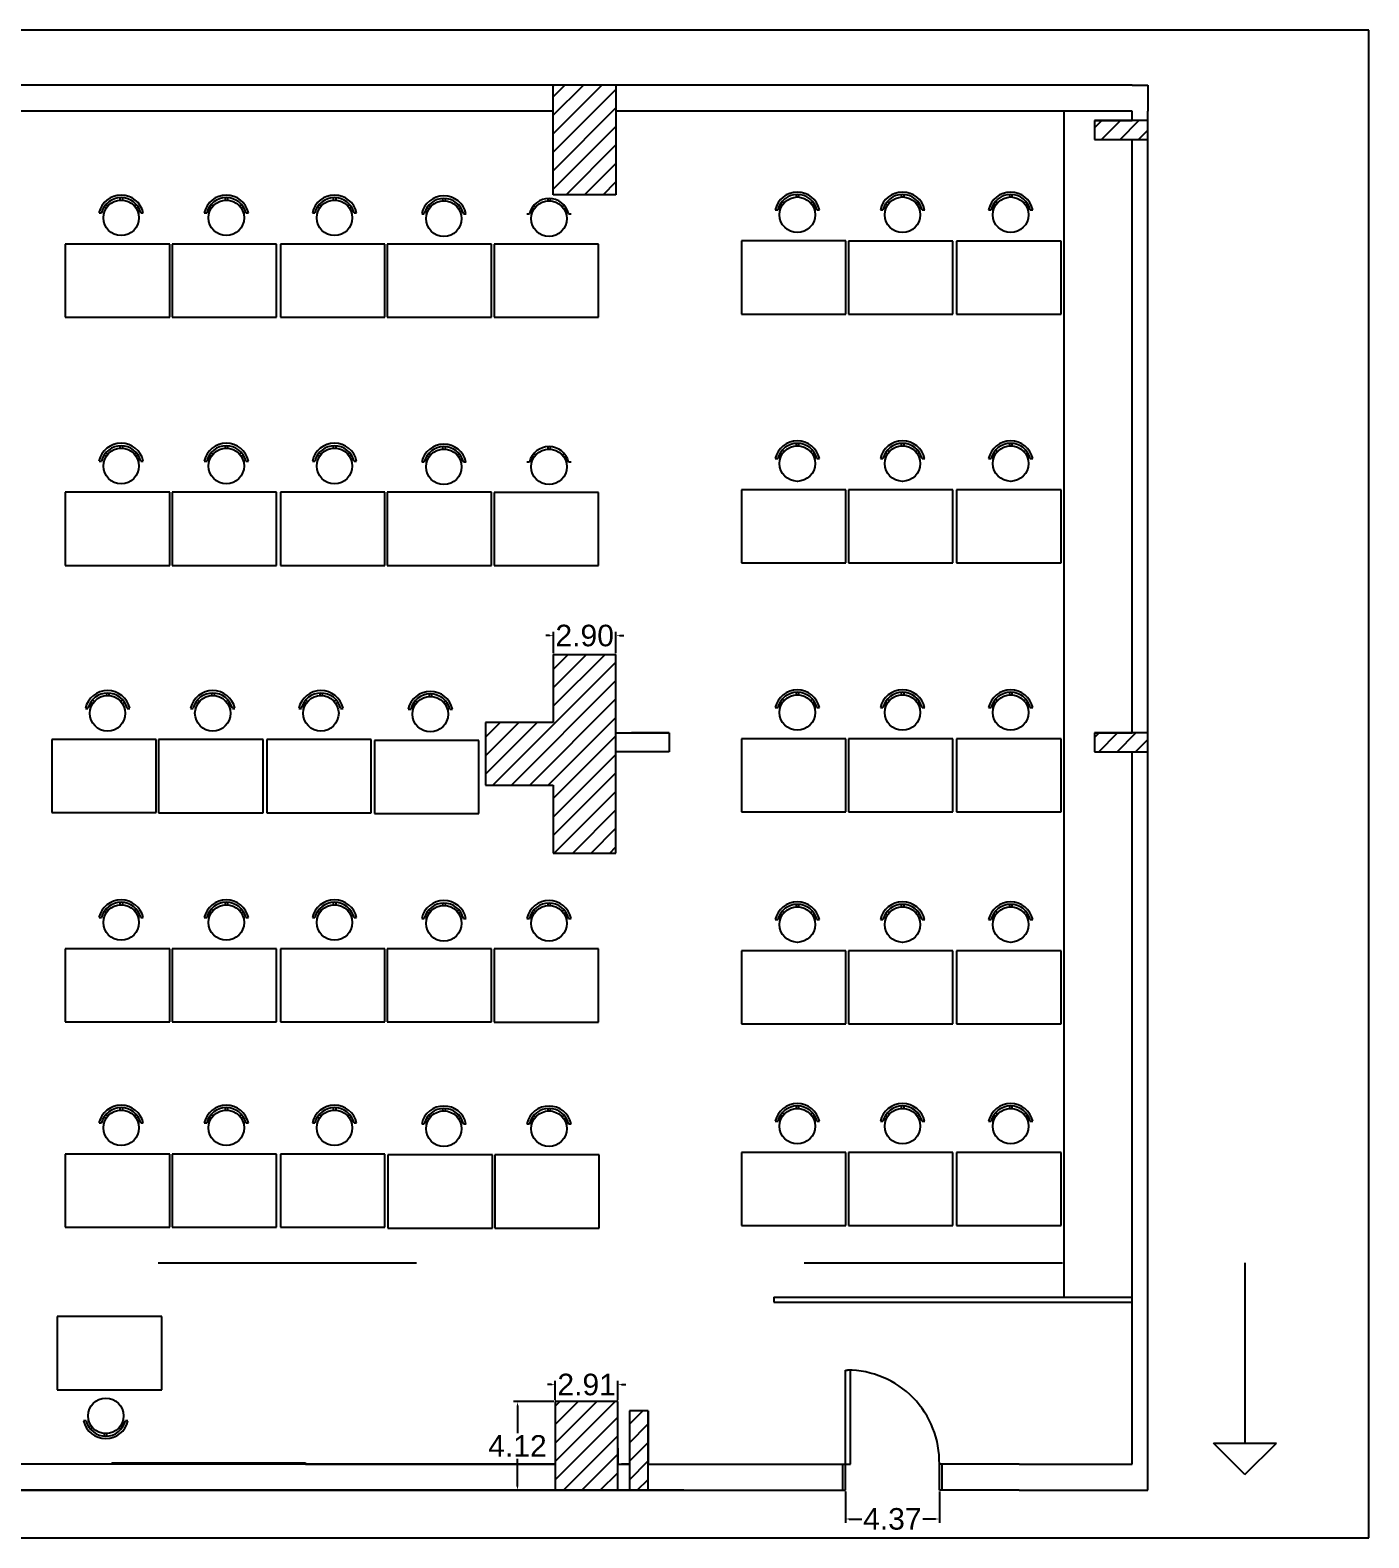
# Model space of a CAD drawing. Header units: inches. Extents: x -3799 to 177, y -208 to 0.
# Drawn here: x -3311.4 to -3249.2, y -207.5 to -137.5 of the extents above; entities that cross this region are included whole.
import ezdxf

# ---------------------------------------------------------------- set-up
doc = ezdxf.new("R2010")
doc.units = ezdxf.units.IN
doc.header["$MEASUREMENT"] = 0
doc.linetypes.add('ACAD_ISO03W100', pattern=[30, 12, -18])
doc.styles.get("Standard").update_dxf_attribs({"font": 'arial.ttf'})
doc.dimstyles.get("Standard").update_dxf_attribs({"dimtxt": 1, "dimasz": 0.18, "dimexe": 0.18, "dimexo": 0.0625, "dimgap": 0.09, "dimtad": 0, "dimtih": 1, "dimtoh": 1, "dimdec": 4, "dimzin": 0, "dimdsep": 46, "dimtxsty": 'Standard', "dimcen": 0.09, "dimadec": 0, "dimazin": 0, "dimtfac": 1, "dimtdec": 4, "dimtofl": 0, "dimtmove": 0, "dimatfit": 3, "dimfxl": 1, "dimtolj": 1, "dimtzin": 0, "dimarcsym": 0})

# ---------------------------------------------------------------- blocks, each defined once
blk = doc.blocks.new('*D16')
at = {"color": 0, "lineweight": -2, "transparency": 16777216}
for p, q in [((-3287.298, -165.595), (-3287.478, -165.595)), ((-3287.118, -166.407), (-3287.118, -165.415)), ((-3284.214, -166.407), (-3284.214, -165.415)), ((-3284.034, -165.595), (-3283.854, -165.595))]:
    blk.add_line(p, q, dxfattribs=at)
at = {"color": 0, "transparency": 16777216}
for points in [[(-3287.298, -165.565), (-3287.298, -165.625), (-3287.118, -165.595)], [(-3284.034, -165.565), (-3284.034, -165.625), (-3284.214, -165.595)]]:
    blk.add_solid(points, dxfattribs=at)
at = {"layer": 'Defpoints', "color": 0, "transparency": 16777216}
for p in [(-3284.214, -165.595), (-3287.118, -166.47), (-3284.214, -166.47)]:
    blk.add_point(p, dxfattribs=at)
at = {"color": 0, "lineweight": 25, "transparency": 16777216, "insert": (-3285.666, -165.595), "char_height": 1, "attachment_point": 5}
blk.add_mtext('\\A1;2.90', dxfattribs=at)
blk = doc.blocks.new('*D19')
at = {"color": 0, "lineweight": -2, "transparency": 16777216}
for p, q in [((-3287.03, -201.09), (-3287.03, -200.189)), ((-3284.12, -201.09), (-3284.12, -200.189)), ((-3287.21, -200.369), (-3287.39, -200.369)), ((-3283.94, -200.369), (-3283.76, -200.369))]:
    blk.add_line(p, q, dxfattribs=at)
at = {"color": 0, "transparency": 16777216}
for points in [[(-3287.21, -200.339), (-3287.21, -200.399), (-3287.03, -200.369)], [(-3283.94, -200.339), (-3283.94, -200.399), (-3284.12, -200.369)]]:
    blk.add_solid(points, dxfattribs=at)
at = {"layer": 'Defpoints', "color": 0, "transparency": 16777216}
for p in [(-3284.12, -200.369), (-3287.03, -201.153), (-3284.12, -201.153)]:
    blk.add_point(p, dxfattribs=at)
at = {"color": 0, "lineweight": 25, "transparency": 16777216, "insert": (-3285.575, -200.369), "char_height": 1, "attachment_point": 5}
blk.add_mtext('\\A1;2.91', dxfattribs=at)
blk = doc.blocks.new('*D20')
at = {"color": 0, "lineweight": -2, "transparency": 16777216}
for p, q in [((-3287.093, -201.153), (-3288.969, -201.153)), ((-3288.789, -201.333), (-3288.789, -202.622)), ((-3288.789, -205.096), (-3288.789, -203.806)), ((-3287.093, -205.276), (-3288.969, -205.276))]:
    blk.add_line(p, q, dxfattribs=at)
at = {"color": 0, "transparency": 16777216}
for points in [[(-3288.819, -201.333), (-3288.759, -201.333), (-3288.789, -201.153)], [(-3288.819, -205.096), (-3288.759, -205.096), (-3288.789, -205.276)]]:
    blk.add_solid(points, dxfattribs=at)
at = {"layer": 'Defpoints', "color": 0, "transparency": 16777216}
for p in [(-3287.03, -201.153), (-3288.789, -205.276), (-3287.03, -205.276)]:
    blk.add_point(p, dxfattribs=at)
at = {"color": 0, "lineweight": 25, "transparency": 16777216, "insert": (-3288.789, -203.214), "char_height": 1, "attachment_point": 5}
blk.add_mtext('\\A1;4.12', dxfattribs=at)
blk = doc.blocks.new('*D21')
at = {"color": 0, "lineweight": -2, "transparency": 16777216}
for p, q in [((-3273.561, -205.338), (-3273.561, -206.788)), ((-3269.195, -205.338), (-3269.195, -206.788)), ((-3273.381, -206.608), (-3272.787, -206.608)), ((-3269.375, -206.608), (-3269.969, -206.608))]:
    blk.add_line(p, q, dxfattribs=at)
at = {"color": 0, "transparency": 16777216}
for points in [[(-3273.381, -206.578), (-3273.381, -206.638), (-3273.561, -206.608)], [(-3269.375, -206.578), (-3269.375, -206.638), (-3269.195, -206.608)]]:
    blk.add_solid(points, dxfattribs=at)
at = {"layer": 'Defpoints', "color": 0, "transparency": 16777216}
for p in [(-3273.561, -205.276), (-3269.195, -205.276), (-3269.195, -206.608)]:
    blk.add_point(p, dxfattribs=at)
at = {"color": 0, "lineweight": 25, "transparency": 16777216, "insert": (-3271.378, -206.608), "char_height": 1, "attachment_point": 5}
blk.add_mtext('\\A1;4.37', dxfattribs=at)

msp = doc.modelspace()

# ---------------------------------------------------------------- hatches: boundary and pattern name
at = {"lineweight": 25}
h = msp.add_hatch(dxfattribs=at)
h.set_pattern_fill('ANSI31', color=256, scale=4.850746)
h.set_pattern_definition([(45, (-8472.2488, -2460.79624), (-0.42874945, 0.42874945), [])])
h.paths.add_polyline_path([(-3284.21429, -166.46995), (-3287.1176, -166.46995), (-3287.12474, -166.4771), (-3287.12474, -169.62294), (-3290.27058, -169.62294), (-3290.27773, -169.63008), (-3290.27773, -172.53339), (-3287.12474, -172.53339), (-3287.12474, -175.68637), (-3284.21429, -175.68637)])
h.paths.add_polyline_path([(-3284.21429, -140.03339), (-3287.1025, -140.03339), (-3287.12474, -140.05563), (-3287.12474, -145.12667), (-3284.24658, -145.12667), (-3284.21429, -145.09438)])
h.paths.add_polyline_path([(-3326.94203, -140.03339), (-3330.09502, -140.03339), (-3331.29311, -140.03339), (-3331.3077, -140.04798), (-3331.3077, -142.11921), (-3326.94203, -142.11921)])
h.paths.add_polyline_path([(-3326.94203, -168.84682), (-3330.09502, -168.84682), (-3331.3077, -168.84682), (-3331.3077, -171.9998), (-3326.94203, -171.9998)])
h.paths.add_polyline_path([(-3326.94203, -201.15279), (-3331.3077, -201.15279), (-3331.3077, -205.27592), (-3326.9486, -205.27592), (-3326.94203, -205.26936)])
h.paths.add_polyline_path([(-3284.11979, -201.15279), (-3287.03024, -201.15279), (-3287.03024, -205.27592), (-3284.11979, -205.27592)])
h.paths.add_polyline_path([(-3259.51666, -141.67996), (-3261.99054, -141.67996), (-3261.99054, -142.55309), (-3259.51666, -142.55309)])
h.paths.add_polyline_path([(-3259.51666, -170.10801), (-3261.99054, -170.10801), (-3261.99054, -170.98115), (-3259.51666, -170.98115)])
h.paths.add_polyline_path([(-3282.71432, -201.58936), (-3283.58745, -201.58936), (-3283.58745, -205.27592), (-3282.71432, -205.27592)])

# ---------------------------------------------------------------- linework, layer by layer
for p, q in [((-3249.24718, -137.48206), (-3349.24718, -137.48206)), ((-3249.24718, -207.48206), (-3249.24718, -137.48206)), ((-3349.24718, -207.48206), (-3249.24718, -207.48206))]:
    msp.add_line(p, q)
for p, q in [((-3260.24427, -140.03339), (-3320.00546, -140.03339)), ((-3287.12474, -145.12667), (-3287.12474, -140.03339)), ((-3287.12474, -140.05563), (-3287.1025, -140.03339)), ((-3284.21429, -140.03339), (-3284.21429, -145.12667)), ((-3260.24427, -140.03339), (-3259.51666, -140.03339)), ((-3259.51666, -140.03339), (-3259.51666, -141.24607)), ((-3287.12474, -141.24607), (-3320.00546, -141.24607)), ((-3260.24427, -141.24607), (-3284.21429, -141.24607)), ((-3263.39726, -196.30204), (-3263.39726, -141.24607)), ((-3260.24427, -141.67996), (-3260.24427, -141.24607)), ((-3259.51666, -204.06324), (-3259.51666, -141.24607)), ((-3261.99054, -141.67996), (-3260.24427, -141.67996)), ((-3259.51666, -141.67996), (-3261.99054, -141.67996)), ((-3261.99054, -141.67996), (-3261.99054, -142.55309)), ((-3261.99054, -142.55309), (-3259.51666, -142.55309)), ((-3260.24427, -170.10801), (-3260.24427, -142.55309)), ((-3307.91402, -145.57889), (-3307.80996, -145.64913)), ((-3307.25125, -145.25777), (-3307.25125, -145.37262)), ((-3307.1364, -145.25777), (-3307.1364, -145.37262)), ((-3306.47482, -145.58117), (-3306.57769, -145.64913)), ((-3303.02951, -145.57889), (-3302.92545, -145.64913)), ((-3302.36674, -145.25777), (-3302.36674, -145.37262)), ((-3302.25189, -145.25777), (-3302.25189, -145.37262)), ((-3301.59031, -145.58117), (-3301.69317, -145.64913)), ((-3298.00544, -145.57889), (-3297.90138, -145.64913)), ((-3297.34267, -145.25777), (-3297.34267, -145.37262)), ((-3297.22782, -145.25777), (-3297.22782, -145.37262)), ((-3296.56624, -145.58117), (-3296.6691, -145.64913)), ((-3292.26348, -145.29637), (-3292.26348, -145.41122)), ((-3292.14863, -145.29637), (-3292.14863, -145.41122)), ((-3287.37897, -145.29637), (-3287.37897, -145.41122)), ((-3287.26412, -145.29637), (-3287.26412, -145.41122)), ((-3284.21429, -145.12667), (-3287.12474, -145.12667)), ((-3284.24658, -145.12667), (-3284.21429, -145.09438)), ((-3276.57256, -145.53282), (-3276.47674, -145.59614)), ((-3276.50925, -145.437), (-3276.40519, -145.50725)), ((-3275.84647, -145.11589), (-3275.84647, -145.23074)), ((-3275.73162, -145.11589), (-3275.73162, -145.23074)), ((-3275.07004, -145.43928), (-3275.17291, -145.50725)), ((-3275.00673, -145.5351), (-3275.10255, -145.59842)), ((-3271.68805, -145.53282), (-3271.59223, -145.59614)), ((-3271.62474, -145.437), (-3271.52068, -145.50725)), ((-3270.96196, -145.11589), (-3270.96196, -145.23074)), ((-3270.84711, -145.11589), (-3270.84711, -145.23074)), ((-3270.18553, -145.43928), (-3270.2884, -145.50725)), ((-3270.12222, -145.5351), (-3270.21804, -145.59842)), ((-3266.66398, -145.53282), (-3266.56816, -145.59614)), ((-3266.60067, -145.437), (-3266.4966, -145.50725)), ((-3265.93789, -145.11589), (-3265.93789, -145.23074)), ((-3265.82304, -145.11589), (-3265.82304, -145.23074)), ((-3265.16146, -145.43928), (-3265.26433, -145.50725)), ((-3265.09815, -145.5351), (-3265.19397, -145.59842)), ((-3308.22236, -145.96517), (-3308.10425, -145.96517)), ((-3307.97734, -145.67471), (-3307.88151, -145.73802)), ((-3306.41151, -145.67699), (-3306.50733, -145.7403)), ((-3306.2834, -145.96517), (-3306.16529, -145.96517)), ((-3303.33785, -145.96517), (-3303.21974, -145.96517)), ((-3303.09283, -145.67471), (-3302.997, -145.73802)), ((-3301.527, -145.67699), (-3301.62282, -145.7403)), ((-3301.39889, -145.96517), (-3301.28078, -145.96517)), ((-3298.31378, -145.96517), (-3298.19567, -145.96517)), ((-3298.06876, -145.67471), (-3297.97293, -145.73802)), ((-3296.50293, -145.67699), (-3296.59875, -145.7403)), ((-3296.37482, -145.96517), (-3296.25671, -145.96517)), ((-3293.23459, -146.00377), (-3293.11648, -146.00377)), ((-3292.98957, -145.71331), (-3292.89375, -145.77662)), ((-3292.92626, -145.61749), (-3292.82219, -145.68773)), ((-3291.48705, -145.61977), (-3291.58992, -145.68773)), ((-3291.42374, -145.71559), (-3291.51956, -145.7789)), ((-3291.29563, -146.00377), (-3291.17752, -146.00377)), ((-3288.35008, -146.00377), (-3288.23197, -146.00377)), ((-3288.10506, -145.71331), (-3288.00924, -145.77662)), ((-3288.04175, -145.61749), (-3287.93768, -145.68773)), ((-3286.60254, -145.61977), (-3286.70541, -145.68773)), ((-3286.53923, -145.71559), (-3286.63505, -145.7789)), ((-3286.41112, -146.00377), (-3286.29301, -146.00377)), ((-3276.81758, -145.82328), (-3276.69947, -145.82328)), ((-3274.87862, -145.82328), (-3274.76051, -145.82328)), ((-3271.93307, -145.82328), (-3271.81496, -145.82328)), ((-3269.99411, -145.82328), (-3269.876, -145.82328)), ((-3266.909, -145.82328), (-3266.79089, -145.82328)), ((-3264.97004, -145.82328), (-3264.85193, -145.82328)), ((-3309.79091, -147.41172), (-3309.79091, -150.80724)), ((-3304.94017, -147.41172), (-3309.79091, -147.41172)), ((-3304.94017, -150.80724), (-3304.94017, -147.41172)), ((-3304.82538, -147.41491), (-3304.82538, -150.81043)), ((-3299.97464, -147.41491), (-3304.82538, -147.41491)), ((-3299.97464, -150.81043), (-3299.97464, -147.41491)), ((-3299.79949, -147.41491), (-3299.79949, -150.81043)), ((-3294.94874, -147.41491), (-3299.79949, -147.41491)), ((-3294.94874, -150.81043), (-3294.94874, -147.41491)), ((-3294.83856, -147.41491), (-3294.83856, -150.81043)), ((-3289.98781, -147.41491), (-3294.83856, -147.41491)), ((-3289.98781, -150.81043), (-3289.98781, -147.41491)), ((-3289.87303, -147.41809), (-3289.87303, -150.81362)), ((-3285.02228, -147.41809), (-3289.87303, -147.41809)), ((-3285.02228, -150.81362), (-3285.02228, -147.41809)), ((-3278.38614, -147.26983), (-3278.38614, -150.66536)), ((-3273.53539, -147.26983), (-3278.38614, -147.26983)), ((-3273.53539, -150.66536), (-3273.53539, -147.26983)), ((-3273.42061, -147.27302), (-3273.42061, -150.66854)), ((-3268.56986, -147.27302), (-3273.42061, -147.27302)), ((-3268.56986, -150.66854), (-3268.56986, -147.27302)), ((-3268.39471, -147.27302), (-3268.39471, -150.66854)), ((-3263.54397, -147.27302), (-3268.39471, -147.27302)), ((-3263.54397, -150.66854), (-3263.54397, -147.27302)), ((-3309.79091, -150.80724), (-3304.94017, -150.80724)), ((-3304.82538, -150.81043), (-3299.97464, -150.81043)), ((-3299.79949, -150.81043), (-3294.94874, -150.81043)), ((-3294.83856, -150.81043), (-3289.98781, -150.81043)), ((-3289.87303, -150.81362), (-3285.02228, -150.81362)), ((-3278.38614, -150.66536), (-3273.53539, -150.66536)), ((-3273.42061, -150.66854), (-3268.56986, -150.66854)), ((-3268.39471, -150.66854), (-3263.54397, -150.66854)), ((-3307.25125, -156.78117), (-3307.25125, -156.89602)), ((-3307.1364, -156.78117), (-3307.1364, -156.89602)), ((-3302.36674, -156.78117), (-3302.36674, -156.89602)), ((-3302.25189, -156.78117), (-3302.25189, -156.89602)), ((-3297.34267, -156.78117), (-3297.34267, -156.89602)), ((-3297.22782, -156.78117), (-3297.22782, -156.89602)), ((-3275.84647, -156.66845), (-3275.84647, -156.7833)), ((-3275.73162, -156.66845), (-3275.73162, -156.7833)), ((-3270.96196, -156.66845), (-3270.96196, -156.7833)), ((-3270.84711, -156.66845), (-3270.84711, -156.7833)), ((-3265.93789, -156.66845), (-3265.93789, -156.7833)), ((-3265.82304, -156.66845), (-3265.82304, -156.7833)), ((-3308.22236, -157.48856), (-3308.10425, -157.48856)), ((-3307.97734, -157.1981), (-3307.88151, -157.26142)), ((-3307.91402, -157.10228), (-3307.80996, -157.17253)), ((-3306.47482, -157.10456), (-3306.57769, -157.17253)), ((-3306.41151, -157.20038), (-3306.50733, -157.2637)), ((-3306.2834, -157.48856), (-3306.16529, -157.48856)), ((-3303.33785, -157.48856), (-3303.21974, -157.48856)), ((-3303.09283, -157.1981), (-3302.997, -157.26142)), ((-3303.02951, -157.10228), (-3302.92545, -157.17253)), ((-3301.59031, -157.10456), (-3301.69317, -157.17253)), ((-3301.527, -157.20038), (-3301.62282, -157.2637)), ((-3301.39889, -157.48856), (-3301.28078, -157.48856)), ((-3298.31378, -157.48856), (-3298.19567, -157.48856)), ((-3298.06876, -157.1981), (-3297.97293, -157.26142)), ((-3298.00544, -157.10228), (-3297.90138, -157.17253)), ((-3296.56624, -157.10456), (-3296.6691, -157.17253)), ((-3296.50293, -157.20038), (-3296.59875, -157.2637)), ((-3296.37482, -157.48856), (-3296.25671, -157.48856)), ((-3292.98957, -157.2367), (-3292.89375, -157.30001)), ((-3292.92626, -157.14088), (-3292.82219, -157.21113)), ((-3292.26348, -156.81976), (-3292.26348, -156.93461)), ((-3292.14863, -156.81976), (-3292.14863, -156.93461)), ((-3291.48705, -157.14316), (-3291.58992, -157.21113)), ((-3291.42374, -157.23898), (-3291.51956, -157.3023)), ((-3288.10506, -157.2367), (-3288.00924, -157.30001)), ((-3288.04175, -157.14088), (-3287.93768, -157.21113)), ((-3287.37897, -156.81976), (-3287.37897, -156.93461)), ((-3287.26412, -156.81976), (-3287.26412, -156.93461)), ((-3286.60254, -157.14316), (-3286.70541, -157.21113)), ((-3286.53923, -157.23898), (-3286.63505, -157.3023)), ((-3276.81758, -157.37584), (-3276.69947, -157.37584)), ((-3276.57256, -157.08539), (-3276.47674, -157.1487)), ((-3276.50925, -156.98956), (-3276.40519, -157.05981)), ((-3275.07004, -156.99184), (-3275.17291, -157.05981)), ((-3275.00673, -157.08767), (-3275.10255, -157.15098)), ((-3274.87862, -157.37584), (-3274.76051, -157.37584)), ((-3271.93307, -157.37584), (-3271.81496, -157.37584)), ((-3271.68805, -157.08539), (-3271.59223, -157.1487)), ((-3271.62474, -156.98956), (-3271.52068, -157.05981)), ((-3270.18553, -156.99184), (-3270.2884, -157.05981)), ((-3270.12222, -157.08767), (-3270.21804, -157.15098)), ((-3269.99411, -157.37584), (-3269.876, -157.37584)), ((-3266.909, -157.37584), (-3266.79089, -157.37584)), ((-3266.66398, -157.08539), (-3266.56816, -157.1487)), ((-3266.60067, -156.98956), (-3266.4966, -157.05981)), ((-3265.16146, -156.99184), (-3265.26433, -157.05981)), ((-3265.09815, -157.08767), (-3265.19397, -157.15098)), ((-3264.97004, -157.37584), (-3264.85193, -157.37584)), ((-3293.23459, -157.52716), (-3293.11648, -157.52716)), ((-3291.29563, -157.52716), (-3291.17752, -157.52716)), ((-3288.35008, -157.52716), (-3288.23197, -157.52716)), ((-3286.41112, -157.52716), (-3286.29301, -157.52716)), ((-3278.38614, -158.8224), (-3278.38614, -162.21792)), ((-3273.53539, -158.8224), (-3278.38614, -158.8224)), ((-3273.53539, -162.21792), (-3273.53539, -158.8224)), ((-3273.42061, -158.82558), (-3273.42061, -162.22111)), ((-3268.56986, -158.82558), (-3273.42061, -158.82558)), ((-3268.56986, -162.22111), (-3268.56986, -158.82558)), ((-3268.39471, -158.82558), (-3268.39471, -162.22111)), ((-3263.54397, -158.82558), (-3268.39471, -158.82558)), ((-3263.54397, -162.22111), (-3263.54397, -158.82558)), ((-3309.79091, -158.93511), (-3309.79091, -162.33064)), ((-3304.94017, -158.93511), (-3309.79091, -158.93511)), ((-3304.94017, -162.33064), (-3304.94017, -158.93511)), ((-3304.82538, -158.9383), (-3304.82538, -162.33382)), ((-3299.97464, -158.9383), (-3304.82538, -158.9383)), ((-3299.97464, -162.33382), (-3299.97464, -158.9383)), ((-3299.79949, -158.9383), (-3299.79949, -162.33382)), ((-3294.94874, -158.9383), (-3299.79949, -158.9383)), ((-3294.94874, -162.33382), (-3294.94874, -158.9383)), ((-3294.83856, -158.9383), (-3294.83856, -162.33382)), ((-3289.98781, -158.9383), (-3294.83856, -158.9383)), ((-3289.98781, -162.33382), (-3289.98781, -158.9383)), ((-3289.87303, -158.94149), (-3289.87303, -162.33701)), ((-3285.02228, -158.94149), (-3289.87303, -158.94149)), ((-3285.02228, -162.33701), (-3285.02228, -158.94149)), ((-3309.79091, -162.33064), (-3304.94017, -162.33064)), ((-3304.82538, -162.33382), (-3299.97464, -162.33382)), ((-3299.79949, -162.33382), (-3294.94874, -162.33382)), ((-3294.83856, -162.33382), (-3289.98781, -162.33382)), ((-3289.87303, -162.33701), (-3285.02228, -162.33701)), ((-3278.38614, -162.21792), (-3273.53539, -162.21792)), ((-3273.42061, -162.22111), (-3268.56986, -162.22111)), ((-3268.39471, -162.22111), (-3263.54397, -162.22111)), ((-3287.12474, -166.46995), (-3284.21429, -166.46995)), ((-3287.12474, -166.46995), (-3287.12474, -169.62294)), ((-3287.12474, -166.4771), (-3287.1176, -166.46995)), ((-3284.21429, -175.68637), (-3284.21429, -166.46995)), ((-3308.60707, -168.67935), (-3308.51125, -168.74266)), ((-3308.54376, -168.58352), (-3308.4397, -168.65377)), ((-3307.88099, -168.26241), (-3307.88099, -168.37726)), ((-3307.76614, -168.26241), (-3307.76614, -168.37726)), ((-3307.10456, -168.58581), (-3307.20742, -168.65377)), ((-3307.04125, -168.68163), (-3307.13707, -168.74494)), ((-3303.72256, -168.67935), (-3303.62674, -168.74266)), ((-3303.65925, -168.58352), (-3303.55519, -168.65377)), ((-3302.99648, -168.26241), (-3302.99648, -168.37726)), ((-3302.88163, -168.26241), (-3302.88163, -168.37726)), ((-3302.22005, -168.58581), (-3302.32291, -168.65377)), ((-3302.15674, -168.68163), (-3302.25256, -168.74494)), ((-3298.69849, -168.67935), (-3298.60267, -168.74266)), ((-3298.63518, -168.58352), (-3298.53112, -168.65377)), ((-3297.97241, -168.26241), (-3297.97241, -168.37726)), ((-3297.85756, -168.26241), (-3297.85756, -168.37726)), ((-3297.19598, -168.58581), (-3297.29884, -168.65377)), ((-3297.13266, -168.68163), (-3297.22849, -168.74494)), ((-3293.55599, -168.62212), (-3293.45193, -168.69237)), ((-3292.89322, -168.30101), (-3292.89322, -168.41586)), ((-3292.77837, -168.30101), (-3292.77837, -168.41586)), ((-3292.11679, -168.6244), (-3292.21966, -168.69237)), ((-3276.57256, -168.64495), (-3276.47674, -168.70827)), ((-3276.50925, -168.54913), (-3276.40519, -168.61938)), ((-3275.84647, -168.22802), (-3275.84647, -168.34287)), ((-3275.73162, -168.22802), (-3275.73162, -168.34287)), ((-3275.07004, -168.55141), (-3275.17291, -168.61938)), ((-3275.00673, -168.64724), (-3275.10255, -168.71055)), ((-3271.68805, -168.64495), (-3271.59223, -168.70827)), ((-3271.62474, -168.54913), (-3271.52068, -168.61938)), ((-3270.96196, -168.22802), (-3270.96196, -168.34287)), ((-3270.84711, -168.22802), (-3270.84711, -168.34287)), ((-3270.18553, -168.55141), (-3270.2884, -168.61938)), ((-3270.12222, -168.64724), (-3270.21804, -168.71055)), ((-3266.66398, -168.64495), (-3266.56816, -168.70827)), ((-3266.60067, -168.54913), (-3266.4966, -168.61938)), ((-3265.93789, -168.22802), (-3265.93789, -168.34287)), ((-3265.82304, -168.22802), (-3265.82304, -168.34287)), ((-3265.16146, -168.55141), (-3265.26433, -168.61938)), ((-3265.09815, -168.64724), (-3265.19397, -168.71055)), ((-3308.8521, -168.96981), (-3308.73399, -168.96981)), ((-3306.91314, -168.96981), (-3306.79503, -168.96981)), ((-3303.96759, -168.96981), (-3303.84948, -168.96981)), ((-3302.02863, -168.96981), (-3301.91052, -168.96981)), ((-3298.94351, -168.96981), (-3298.82541, -168.96981)), ((-3297.00455, -168.96981), (-3296.88645, -168.96981)), ((-3293.86433, -169.0084), (-3293.74622, -169.0084)), ((-3293.61931, -168.71794), (-3293.52348, -168.78126)), ((-3292.05348, -168.72023), (-3292.1493, -168.78354)), ((-3291.92537, -169.0084), (-3291.80726, -169.0084)), ((-3276.81758, -168.93541), (-3276.69947, -168.93541)), ((-3274.87862, -168.93541), (-3274.76051, -168.93541)), ((-3271.93307, -168.93541), (-3271.81496, -168.93541)), ((-3269.99411, -168.93541), (-3269.876, -168.93541)), ((-3266.909, -168.93541), (-3266.79089, -168.93541)), ((-3264.97004, -168.93541), (-3264.85193, -168.93541)), ((-3287.12474, -169.62294), (-3290.27773, -169.62294)), ((-3290.27773, -169.62294), (-3290.27773, -172.53339)), ((-3290.27773, -169.63008), (-3290.27058, -169.62294)), ((-3310.42065, -170.41636), (-3310.42065, -173.81188)), ((-3305.56991, -170.41636), (-3310.42065, -170.41636)), ((-3305.56991, -173.81188), (-3305.56991, -170.41636)), ((-3305.45512, -170.41954), (-3305.45512, -173.81507)), ((-3300.60437, -170.41954), (-3305.45512, -170.41954)), ((-3300.60437, -173.81507), (-3300.60437, -170.41954)), ((-3300.42923, -170.41954), (-3300.42923, -173.81507)), ((-3295.57848, -170.41954), (-3300.42923, -170.41954)), ((-3295.57848, -173.81507), (-3295.57848, -170.41954)), ((-3295.43288, -170.45496), (-3295.43288, -173.85048)), ((-3290.58214, -170.45496), (-3295.43288, -170.45496)), ((-3290.58214, -173.85048), (-3290.58214, -170.45496)), ((-3284.21429, -170.10801), (-3281.74041, -170.10801)), ((-3281.74041, -170.10801), (-3283.48668, -170.10801)), ((-3281.74041, -170.10801), (-3281.74041, -170.98115)), ((-3278.38614, -170.38197), (-3278.38614, -173.77749)), ((-3273.53539, -170.38197), (-3278.38614, -170.38197)), ((-3273.53539, -173.77749), (-3273.53539, -170.38197)), ((-3273.42061, -170.38515), (-3273.42061, -173.78067)), ((-3268.56986, -170.38515), (-3273.42061, -170.38515)), ((-3268.56986, -173.78067), (-3268.56986, -170.38515)), ((-3268.39471, -170.38515), (-3268.39471, -173.78067)), ((-3263.54397, -170.38515), (-3268.39471, -170.38515)), ((-3263.54397, -173.78067), (-3263.54397, -170.38515)), ((-3261.99054, -170.10801), (-3260.24427, -170.10801)), ((-3259.51666, -170.10801), (-3261.99054, -170.10801)), ((-3261.99054, -170.10801), (-3261.99054, -170.98115)), ((-3281.74041, -170.98115), (-3284.21429, -170.98115)), ((-3261.99054, -170.98115), (-3259.51666, -170.98115)), ((-3260.24427, -204.06324), (-3260.24427, -170.98115)), ((-3290.27773, -172.53339), (-3287.12474, -172.53339)), ((-3287.12474, -172.53339), (-3287.12474, -175.68637)), ((-3310.42065, -173.81188), (-3305.56991, -173.81188)), ((-3305.45512, -173.81507), (-3300.60437, -173.81507)), ((-3300.42923, -173.81507), (-3295.57848, -173.81507)), ((-3295.43288, -173.85048), (-3290.58214, -173.85048)), ((-3278.38614, -173.77749), (-3273.53539, -173.77749)), ((-3273.42061, -173.78067), (-3268.56986, -173.78067)), ((-3268.39471, -173.78067), (-3263.54397, -173.78067)), ((-3287.12474, -175.68637), (-3284.21429, -175.68637)), ((-3307.97734, -178.39325), (-3307.88151, -178.45657)), ((-3307.91402, -178.29743), (-3307.80996, -178.36768)), ((-3307.25125, -177.97632), (-3307.25125, -178.09117)), ((-3307.1364, -177.97632), (-3307.1364, -178.09117)), ((-3306.47482, -178.29971), (-3306.57769, -178.36768)), ((-3306.41151, -178.39554), (-3306.50733, -178.45885)), ((-3303.09283, -178.39325), (-3302.997, -178.45657)), ((-3303.02951, -178.29743), (-3302.92545, -178.36768)), ((-3302.36674, -177.97632), (-3302.36674, -178.09117)), ((-3302.25189, -177.97632), (-3302.25189, -178.09117)), ((-3301.59031, -178.29971), (-3301.69317, -178.36768)), ((-3301.527, -178.39554), (-3301.62282, -178.45885)), ((-3298.06876, -178.39325), (-3297.97293, -178.45657)), ((-3298.00544, -178.29743), (-3297.90138, -178.36768)), ((-3297.34267, -177.97632), (-3297.34267, -178.09117)), ((-3297.22782, -177.97632), (-3297.22782, -178.09117)), ((-3296.56624, -178.29971), (-3296.6691, -178.36768)), ((-3296.50293, -178.39554), (-3296.59875, -178.45885)), ((-3292.98957, -178.43185), (-3292.89375, -178.49517)), ((-3292.92626, -178.33603), (-3292.82219, -178.40628)), ((-3292.26348, -178.01492), (-3292.26348, -178.12976)), ((-3292.14863, -178.01492), (-3292.14863, -178.12976)), ((-3291.48705, -178.33831), (-3291.58992, -178.40628)), ((-3291.42374, -178.43413), (-3291.51956, -178.49745)), ((-3288.10506, -178.43185), (-3288.00924, -178.49517)), ((-3288.04175, -178.33603), (-3287.93768, -178.40628)), ((-3287.37897, -178.01492), (-3287.37897, -178.12976)), ((-3287.26412, -178.01492), (-3287.26412, -178.12976)), ((-3286.60254, -178.33831), (-3286.70541, -178.40628)), ((-3286.53923, -178.43413), (-3286.63505, -178.49745)), ((-3276.57256, -178.4891), (-3276.47674, -178.55241)), ((-3276.50925, -178.39328), (-3276.40519, -178.46352)), ((-3275.84647, -178.07216), (-3275.84647, -178.18701)), ((-3275.73162, -178.07216), (-3275.73162, -178.18701)), ((-3275.07004, -178.39556), (-3275.17291, -178.46352)), ((-3275.00673, -178.49138), (-3275.10255, -178.55469)), ((-3271.68805, -178.4891), (-3271.59223, -178.55241)), ((-3271.62474, -178.39328), (-3271.52068, -178.46352)), ((-3270.96196, -178.07216), (-3270.96196, -178.18701)), ((-3270.84711, -178.07216), (-3270.84711, -178.18701)), ((-3270.18553, -178.39556), (-3270.2884, -178.46352)), ((-3270.12222, -178.49138), (-3270.21804, -178.55469)), ((-3266.66398, -178.4891), (-3266.56816, -178.55241)), ((-3266.60067, -178.39328), (-3266.4966, -178.46352)), ((-3265.93789, -178.07216), (-3265.93789, -178.18701)), ((-3265.82304, -178.07216), (-3265.82304, -178.18701)), ((-3265.16146, -178.39556), (-3265.26433, -178.46352)), ((-3265.09815, -178.49138), (-3265.19397, -178.55469)), ((-3308.22236, -178.68371), (-3308.10425, -178.68371)), ((-3306.2834, -178.68371), (-3306.16529, -178.68371)), ((-3303.33785, -178.68371), (-3303.21974, -178.68371)), ((-3301.39889, -178.68371), (-3301.28078, -178.68371)), ((-3298.31378, -178.68371), (-3298.19567, -178.68371)), ((-3296.37482, -178.68371), (-3296.25671, -178.68371)), ((-3293.23459, -178.72231), (-3293.11648, -178.72231)), ((-3291.29563, -178.72231), (-3291.17752, -178.72231)), ((-3288.35008, -178.72231), (-3288.23197, -178.72231)), ((-3286.41112, -178.72231), (-3286.29301, -178.72231)), ((-3276.81758, -178.77956), (-3276.69947, -178.77956)), ((-3274.87862, -178.77956), (-3274.76051, -178.77956)), ((-3271.93307, -178.77956), (-3271.81496, -178.77956)), ((-3269.99411, -178.77956), (-3269.876, -178.77956)), ((-3266.909, -178.77956), (-3266.79089, -178.77956)), ((-3264.97004, -178.77956), (-3264.85193, -178.77956)), ((-3309.79091, -180.13027), (-3309.79091, -183.52579)), ((-3304.94017, -180.13027), (-3309.79091, -180.13027)), ((-3304.94017, -183.52579), (-3304.94017, -180.13027)), ((-3304.82538, -180.13345), (-3304.82538, -183.52897)), ((-3299.97464, -180.13345), (-3304.82538, -180.13345)), ((-3299.97464, -183.52897), (-3299.97464, -180.13345)), ((-3299.79949, -180.13345), (-3299.79949, -183.52897)), ((-3294.94874, -180.13345), (-3299.79949, -180.13345)), ((-3294.94874, -183.52897), (-3294.94874, -180.13345)), ((-3294.83856, -180.13345), (-3294.83856, -183.52897)), ((-3289.98781, -180.13345), (-3294.83856, -180.13345)), ((-3289.98781, -183.52897), (-3289.98781, -180.13345)), ((-3289.87303, -180.13664), (-3289.87303, -183.53216)), ((-3285.02228, -180.13664), (-3289.87303, -180.13664)), ((-3285.02228, -183.53216), (-3285.02228, -180.13664)), ((-3278.38614, -180.22611), (-3278.38614, -183.62163)), ((-3273.53539, -180.22611), (-3278.38614, -180.22611)), ((-3273.53539, -183.62163), (-3273.53539, -180.22611)), ((-3273.42061, -180.2293), (-3273.42061, -183.62482)), ((-3268.56986, -180.2293), (-3273.42061, -180.2293)), ((-3268.56986, -183.62482), (-3268.56986, -180.2293)), ((-3268.39471, -180.2293), (-3268.39471, -183.62482)), ((-3263.54397, -180.2293), (-3268.39471, -180.2293)), ((-3263.54397, -183.62482), (-3263.54397, -180.2293)), ((-3309.79091, -183.52579), (-3304.94017, -183.52579)), ((-3304.82538, -183.52897), (-3299.97464, -183.52897)), ((-3299.79949, -183.52897), (-3294.94874, -183.52897)), ((-3294.83856, -183.52897), (-3289.98781, -183.52897)), ((-3289.87303, -183.53216), (-3285.02228, -183.53216)), ((-3278.38614, -183.62163), (-3273.53539, -183.62163)), ((-3273.42061, -183.62482), (-3268.56986, -183.62482)), ((-3268.39471, -183.62482), (-3263.54397, -183.62482)), ((-3307.25125, -187.51072), (-3307.25125, -187.62557)), ((-3307.1364, -187.51072), (-3307.1364, -187.62557)), ((-3302.36674, -187.51072), (-3302.36674, -187.62557)), ((-3302.25189, -187.51072), (-3302.25189, -187.62557)), ((-3297.34267, -187.51072), (-3297.34267, -187.62557)), ((-3297.22782, -187.51072), (-3297.22782, -187.62557)), ((-3292.26348, -187.54932), (-3292.26348, -187.66417)), ((-3292.14863, -187.54932), (-3292.14863, -187.66417)), ((-3287.37897, -187.54932), (-3287.37897, -187.66417)), ((-3287.26412, -187.54932), (-3287.26412, -187.66417)), ((-3275.84647, -187.43353), (-3275.84647, -187.54838)), ((-3275.73162, -187.43353), (-3275.73162, -187.54838)), ((-3270.96196, -187.43353), (-3270.96196, -187.54838)), ((-3270.84711, -187.43353), (-3270.84711, -187.54838)), ((-3265.93789, -187.43353), (-3265.93789, -187.54838)), ((-3265.82304, -187.43353), (-3265.82304, -187.54838)), ((-3308.22236, -188.21812), (-3308.10425, -188.21812)), ((-3307.97734, -187.92766), (-3307.88151, -187.99097)), ((-3307.91402, -187.83184), (-3307.80996, -187.90209)), ((-3306.47482, -187.83412), (-3306.57769, -187.90209)), ((-3306.41151, -187.92994), (-3306.50733, -187.99326)), ((-3306.2834, -188.21812), (-3306.16529, -188.21812)), ((-3303.33785, -188.21812), (-3303.21974, -188.21812)), ((-3303.09283, -187.92766), (-3302.997, -187.99097)), ((-3303.02951, -187.83184), (-3302.92545, -187.90209)), ((-3301.59031, -187.83412), (-3301.69317, -187.90209)), ((-3301.527, -187.92994), (-3301.62282, -187.99326)), ((-3301.39889, -188.21812), (-3301.28078, -188.21812)), ((-3298.31378, -188.21812), (-3298.19567, -188.21812)), ((-3298.06876, -187.92766), (-3297.97293, -187.99097)), ((-3298.00544, -187.83184), (-3297.90138, -187.90209)), ((-3296.56624, -187.83412), (-3296.6691, -187.90209)), ((-3296.50293, -187.92994), (-3296.59875, -187.99326)), ((-3296.37482, -188.21812), (-3296.25671, -188.21812)), ((-3293.23459, -188.25672), (-3293.11648, -188.25672)), ((-3292.98957, -187.96626), (-3292.89375, -188.02957)), ((-3292.92626, -187.87044), (-3292.82219, -187.94068)), ((-3291.48705, -187.87272), (-3291.58992, -187.94068)), ((-3291.42374, -187.96854), (-3291.51956, -188.03185)), ((-3291.29563, -188.25672), (-3291.17752, -188.25672)), ((-3288.35008, -188.25672), (-3288.23197, -188.25672)), ((-3288.10506, -187.96626), (-3288.00924, -188.02957)), ((-3288.04175, -187.87044), (-3287.93768, -187.94068)), ((-3286.60254, -187.87272), (-3286.70541, -187.94068)), ((-3286.53923, -187.96854), (-3286.63505, -188.03185)), ((-3286.41112, -188.25672), (-3286.29301, -188.25672)), ((-3276.81758, -188.14092), (-3276.69947, -188.14092)), ((-3276.57256, -187.85047), (-3276.47674, -187.91378)), ((-3276.50925, -187.75464), (-3276.40519, -187.82489)), ((-3275.07004, -187.75692), (-3275.17291, -187.82489)), ((-3275.00673, -187.85275), (-3275.10255, -187.91606)), ((-3274.87862, -188.14092), (-3274.76051, -188.14092)), ((-3271.93307, -188.14092), (-3271.81496, -188.14092)), ((-3271.68805, -187.85047), (-3271.59223, -187.91378)), ((-3271.62474, -187.75464), (-3271.52068, -187.82489)), ((-3270.18553, -187.75692), (-3270.2884, -187.82489)), ((-3270.12222, -187.85275), (-3270.21804, -187.91606)), ((-3269.99411, -188.14092), (-3269.876, -188.14092)), ((-3266.909, -188.14092), (-3266.79089, -188.14092)), ((-3266.66398, -187.85047), (-3266.56816, -187.91378)), ((-3266.60067, -187.75464), (-3266.4966, -187.82489)), ((-3265.16146, -187.75692), (-3265.26433, -187.82489)), ((-3265.09815, -187.85275), (-3265.19397, -187.91606)), ((-3264.97004, -188.14092), (-3264.85193, -188.14092)), ((-3309.79091, -189.66467), (-3309.79091, -193.06019)), ((-3304.94017, -189.66467), (-3309.79091, -189.66467)), ((-3304.94017, -193.06019), (-3304.94017, -189.66467)), ((-3304.82538, -189.66786), (-3304.82538, -193.06338)), ((-3299.97464, -189.66786), (-3304.82538, -189.66786)), ((-3299.97464, -193.06338), (-3299.97464, -189.66786)), ((-3299.79949, -189.66786), (-3299.79949, -193.06338)), ((-3294.94874, -189.66786), (-3299.79949, -189.66786)), ((-3294.94874, -193.06338), (-3294.94874, -189.66786)), ((-3278.38614, -189.58748), (-3278.38614, -192.983)), ((-3273.53539, -189.58748), (-3278.38614, -189.58748)), ((-3273.53539, -192.983), (-3273.53539, -189.58748)), ((-3273.42061, -189.59066), (-3273.42061, -192.98619)), ((-3268.56986, -189.59066), (-3273.42061, -189.59066)), ((-3268.56986, -192.98619), (-3268.56986, -189.59066)), ((-3268.39471, -189.59066), (-3268.39471, -192.98619)), ((-3263.54397, -189.59066), (-3268.39471, -189.59066)), ((-3263.54397, -192.98619), (-3263.54397, -189.59066)), ((-3294.80315, -189.70327), (-3294.80315, -193.09879)), ((-3289.9524, -189.70327), (-3294.80315, -189.70327)), ((-3289.9524, -193.09879), (-3289.9524, -189.70327)), ((-3289.83761, -189.70646), (-3289.83761, -193.10198)), ((-3284.98687, -189.70646), (-3289.83761, -189.70646)), ((-3284.98687, -193.10198), (-3284.98687, -189.70646)), ((-3309.79091, -193.06019), (-3304.94017, -193.06019)), ((-3304.82538, -193.06338), (-3299.97464, -193.06338)), ((-3299.79949, -193.06338), (-3294.94874, -193.06338)), ((-3294.80315, -193.09879), (-3289.9524, -193.09879)), ((-3289.83761, -193.10198), (-3284.98687, -193.10198)), ((-3278.38614, -192.983), (-3273.53539, -192.983)), ((-3273.42061, -192.98619), (-3268.56986, -192.98619)), ((-3268.39471, -192.98619), (-3263.54397, -192.98619)), ((-3276.88115, -196.30204), (-3260.24427, -196.30204)), ((-3276.88115, -196.30204), (-3276.88115, -196.54458)), ((-3276.88115, -196.54458), (-3260.24427, -196.54458)), ((-3305.31216, -197.20783), (-3310.16291, -197.20783)), ((-3310.16291, -197.20783), (-3310.16291, -200.60336)), ((-3305.31216, -200.60336), (-3305.31216, -197.20783)), ((-3273.56085, -204.06324), (-3273.56085, -199.69757)), ((-3273.56085, -199.69757), (-3273.46384, -199.69757)), ((-3273.31831, -204.06324), (-3273.31831, -199.69986)), ((-3310.16291, -200.60336), (-3305.31216, -200.60336)), ((-3284.11979, -201.15279), (-3287.03024, -201.15279)), ((-3287.03024, -201.15279), (-3287.03024, -205.27592)), ((-3284.11979, -205.27592), (-3284.11979, -201.15279)), ((-3282.71432, -201.58936), (-3283.58745, -201.58936)), ((-3283.58745, -201.58936), (-3283.58745, -205.27592)), ((-3282.71432, -201.58936), (-3282.71432, -204.06324)), ((-3282.71432, -205.27592), (-3282.71432, -201.58936)), ((-3308.81968, -202.04991), (-3308.93779, -202.04991)), ((-3308.69157, -202.33809), (-3308.59575, -202.27477)), ((-3307.12574, -202.34037), (-3307.22156, -202.27705)), ((-3306.88072, -202.04991), (-3306.99883, -202.04991)), ((-3308.62826, -202.43391), (-3308.52539, -202.36594)), ((-3307.96668, -202.7573), (-3307.96668, -202.64245)), ((-3307.85183, -202.7573), (-3307.85183, -202.64245)), ((-3307.18905, -202.43619), (-3307.29311, -202.36594)), ((-3284.11979, -203.32441), (-3284.11979, -204.06324)), ((-3255.00349, -204.5433), (-3256.46674, -203.08005)), ((-3256.46674, -203.08005), (-3253.54024, -203.08005)), ((-3255.00349, -204.5433), (-3253.54024, -203.08005)), ((-3287.03024, -204.06324), (-3326.94203, -204.06324)), ((-3307.6306, -204.00486), (-3301.32154, -204.00486)), ((-3307.6306, -204.00486), (-3307.6306, -204.06324)), ((-3304.93956, -204.00486), (-3298.63051, -204.00486)), ((-3298.63051, -204.00486), (-3298.63051, -204.06324)), ((-3298.63051, -204.06324), (-3287.03024, -204.06324)), ((-3284.11979, -204.06324), (-3283.58745, -204.06324)), ((-3283.58745, -204.06324), (-3283.9619, -204.06324)), ((-3282.71432, -204.06324), (-3273.56085, -204.06324)), ((-3273.68182, -205.27592), (-3273.68182, -204.06324)), ((-3273.56085, -205.27592), (-3273.56085, -204.06324)), ((-3273.56085, -204.06324), (-3273.31831, -204.06324)), ((-3265.48023, -204.06324), (-3269.19518, -204.06324)), ((-3269.19518, -205.27592), (-3269.19518, -204.06324)), ((-3269.0713, -205.27592), (-3269.0713, -204.06324)), ((-3265.48023, -204.06324), (-3260.24427, -204.06324)), ((-3259.51666, -204.79085), (-3259.51666, -204.06324)), ((-3259.51666, -205.27592), (-3259.51666, -204.79085)), ((-3281.05939, -205.27592), (-3326.94203, -205.27592)), ((-3314.1195, -205.27592), (-3273.56085, -205.27592)), ((-3265.48023, -205.27592), (-3269.19518, -205.27592)), ((-3265.48023, -205.27592), (-3260.24427, -205.27592)), ((-3260.24427, -205.27592), (-3259.51666, -205.27592))]:
    msp.add_line(p, q, dxfattribs=at)
at = {"linetype": 'ACAD_ISO03W100', "lineweight": 25}
for p, q in [((-3335.47805, -194.7143), (-3255.00349, -194.7143)), ((-3255.00349, -194.7143), (-3255.00349, -203.08005))]:
    msp.add_line(p, q, dxfattribs=at)
at = {"lineweight": 25}
for centre in [(-3307.19502, -146.19505), (-3302.31051, -146.19505), (-3297.28644, -146.19505), (-3292.20725, -146.23365), (-3287.32274, -146.23365), (-3275.79024, -146.05317), (-3270.90573, -146.05317), (-3265.88166, -146.05317), (-3275.79024, -157.60573), (-3270.90573, -157.60573), (-3265.88166, -157.60573), (-3307.19502, -157.71845), (-3302.31051, -157.71845), (-3297.28644, -157.71845), (-3292.20725, -157.75704), (-3287.32274, -157.75704), (-3307.82476, -169.19969), (-3302.94025, -169.19969), (-3297.91618, -169.19969), (-3292.83699, -169.23829), (-3275.79024, -169.1653), (-3270.90573, -169.1653), (-3265.88166, -169.1653), (-3307.19502, -178.9136), (-3302.31051, -178.9136), (-3297.28644, -178.9136), (-3292.20725, -178.9522), (-3287.32274, -178.9522), (-3275.79024, -179.00944), (-3270.90573, -179.00944), (-3265.88166, -179.00944), (-3275.79024, -188.37081), (-3270.90573, -188.37081), (-3265.88166, -188.37081), (-3307.19502, -188.44801), (-3302.31051, -188.44801), (-3297.28644, -188.44801), (-3292.20725, -188.4866), (-3287.32274, -188.4866), (-3307.90806, -201.82002)]:
    msp.add_circle(centre, 0.82471, dxfattribs=at)
for centre, radius, start, end in [((-3307.19502, -146.19505), 1.05441, 12.7199125, 167.2800875), ((-3307.19502, -146.19505), 0.93956, 14.3059768, 165.6940232), ((-3302.31051, -146.19505), 1.05441, 12.7199125, 167.2800875), ((-3302.31051, -146.19505), 0.93956, 14.3059768, 165.6940232), ((-3297.28644, -146.19505), 1.05441, 12.7199125, 167.2800875), ((-3297.28644, -146.19505), 0.93956, 14.3059768, 165.6940232), ((-3292.20725, -146.23365), 1.05441, 12.7199125, 167.2800875), ((-3292.20725, -146.23365), 0.93956, 14.3059768, 165.6940232), ((-3287.32274, -146.23365), 0.93956, 14.3059768, 165.6940232), ((-3275.79024, -146.05317), 1.05441, 12.7199125, 167.2800875), ((-3275.79024, -146.05317), 0.93956, 14.3059768, 165.6940232), ((-3270.90573, -146.05317), 1.05441, 12.7199125, 167.2800875), ((-3270.90573, -146.05317), 0.93956, 14.3059768, 165.6940232), ((-3265.88166, -146.05317), 1.05441, 12.7199125, 167.2800875), ((-3265.88166, -146.05317), 0.93956, 14.3059768, 165.6940232), ((-3307.19502, -157.71845), 1.05441, 12.7199125, 167.2800875), ((-3307.19502, -157.71845), 0.93956, 14.3059768, 165.6940232), ((-3302.31051, -157.71845), 1.05441, 12.7199125, 167.2800875), ((-3302.31051, -157.71845), 0.93956, 14.3059768, 165.6940232), ((-3297.28644, -157.71845), 1.05441, 12.7199125, 167.2800875), ((-3297.28644, -157.71845), 0.93956, 14.3059768, 165.6940232), ((-3292.20725, -157.75704), 1.05441, 12.7199125, 167.2800875), ((-3275.79024, -157.60573), 1.05441, 12.7199125, 167.2800875), ((-3275.79024, -157.60573), 0.93956, 14.3059768, 165.6940232), ((-3270.90573, -157.60573), 1.05441, 12.7199125, 167.2800875), ((-3270.90573, -157.60573), 0.93956, 14.3059768, 165.6940232), ((-3265.88166, -157.60573), 1.05441, 12.7199125, 167.2800875), ((-3265.88166, -157.60573), 0.93956, 14.3059768, 165.6940232), ((-3292.20725, -157.75704), 0.93956, 14.3059768, 165.6940232), ((-3287.32274, -157.75704), 0.93956, 14.3059768, 165.6940232), ((-3307.82476, -169.19969), 1.05441, 12.7199125, 167.2800875), ((-3307.82476, -169.19969), 0.93956, 14.3059768, 165.6940232), ((-3302.94025, -169.19969), 1.05441, 12.7199125, 167.2800875), ((-3302.94025, -169.19969), 0.93956, 14.3059768, 165.6940232), ((-3297.91618, -169.19969), 1.05441, 12.7199125, 167.2800875), ((-3297.91618, -169.19969), 0.93956, 14.3059768, 165.6940232), ((-3292.83699, -169.23829), 1.05441, 12.7199125, 167.2800875), ((-3292.83699, -169.23829), 0.93956, 14.3059768, 165.6940232), ((-3275.79024, -169.1653), 1.05441, 12.7199125, 167.2800875), ((-3275.79024, -169.1653), 0.93956, 14.3059768, 165.6940232), ((-3270.90573, -169.1653), 1.05441, 12.7199125, 167.2800875), ((-3270.90573, -169.1653), 0.93956, 14.3059768, 165.6940232), ((-3265.88166, -169.1653), 1.05441, 12.7199125, 167.2800875), ((-3265.88166, -169.1653), 0.93956, 14.3059768, 165.6940232), ((-3307.19502, -178.9136), 1.05441, 12.7199125, 167.2800875), ((-3307.19502, -178.9136), 0.93956, 14.3059768, 165.6940232), ((-3302.31051, -178.9136), 1.05441, 12.7199125, 167.2800875), ((-3302.31051, -178.9136), 0.93956, 14.3059768, 165.6940232), ((-3297.28644, -178.9136), 1.05441, 12.7199125, 167.2800875), ((-3297.28644, -178.9136), 0.93956, 14.3059768, 165.6940232), ((-3292.20725, -178.9522), 1.05441, 12.7199125, 167.2800875), ((-3292.20725, -178.9522), 0.93956, 14.3059768, 165.6940232), ((-3287.32274, -178.9522), 1.05441, 12.7199125, 167.2800875), ((-3287.32274, -178.9522), 0.93956, 14.3059768, 165.6940232), ((-3275.79024, -179.00944), 1.05441, 12.7199125, 167.2800875), ((-3275.79024, -179.00944), 0.93956, 14.3059768, 165.6940232), ((-3270.90573, -179.00944), 1.05441, 12.7199125, 167.2800875), ((-3270.90573, -179.00944), 0.93956, 14.3059768, 165.6940232), ((-3265.88166, -179.00944), 1.05441, 12.7199125, 167.2800875), ((-3265.88166, -179.00944), 0.93956, 14.3059768, 165.6940232), ((-3307.19502, -188.44801), 1.05441, 12.7199125, 167.2800875), ((-3307.19502, -188.44801), 0.93956, 14.3059768, 165.6940232), ((-3302.31051, -188.44801), 1.05441, 12.7199125, 167.2800875), ((-3302.31051, -188.44801), 0.93956, 14.3059768, 165.6940232), ((-3297.28644, -188.44801), 1.05441, 12.7199125, 167.2800875), ((-3297.28644, -188.44801), 0.93956, 14.3059768, 165.6940232), ((-3292.20725, -188.4866), 1.05441, 12.7199125, 167.2800875), ((-3292.20725, -188.4866), 0.93956, 14.3059768, 165.6940232), ((-3287.32274, -188.4866), 1.05441, 12.7199125, 167.2800875), ((-3287.32274, -188.4866), 0.93956, 14.3059768, 165.6940232), ((-3275.79024, -188.37081), 1.05441, 12.7199125, 167.2800875), ((-3275.79024, -188.37081), 0.93956, 14.3059768, 165.6940232), ((-3270.90573, -188.37081), 1.05441, 12.7199125, 167.2800875), ((-3270.90573, -188.37081), 0.93956, 14.3059768, 165.6940232), ((-3265.88166, -188.37081), 1.05441, 12.7199125, 167.2800875), ((-3265.88166, -188.37081), 0.93956, 14.3059768, 165.6940232), ((-3273.45839, -203.96197), 4.26441, 358.6393125, 90.073196), ((-3307.90806, -201.82002), 1.05441, 192.7199125, 347.2800875), ((-3307.90806, -201.82002), 0.93956, 194.3059768, 345.6940232)]:
    msp.add_arc(centre, radius, start, end, dxfattribs=at)

# ---------------------------------------------------------------- dimensions: what is measured, and where the dimension line sits
for base, p1, p2, picture, middle in [((-3284.21429, -165.59496), (-3287.1176, -166.46995), (-3284.21429, -166.46995), '*D16', (-3285.66595, -165.59496)), ((-3284.11979, -200.36861), (-3287.03024, -201.15279), (-3284.11979, -201.15279), '*D19', (-3285.57501, -200.36861)), ((-3269.19518, -206.60836), (-3273.56085, -205.27592), (-3269.19518, -205.27592), '*D21', (-3271.37802, -206.60836))]:
    dim = msp.add_linear_dim(base=base, p1=p1, p2=p2, dimstyle='Standard', override={"dimdec": 2}, dxfattribs=at)
    dim.commit()
    dim.dimension.update_dxf_attribs({"geometry": picture, "text_midpoint": middle})
dim = msp.add_linear_dim(base=(-3288.78894, -205.27592), p1=(-3287.03024, -201.15279), p2=(-3287.03024, -205.27592), angle=90, dimstyle='Standard', override={"dimdec": 2}, dxfattribs=at)
dim.commit()
dim.dimension.update_dxf_attribs({"geometry": '*D20', "text_midpoint": (-3288.78894, -203.21436)})

doc.saveas('drawing.dxf')
